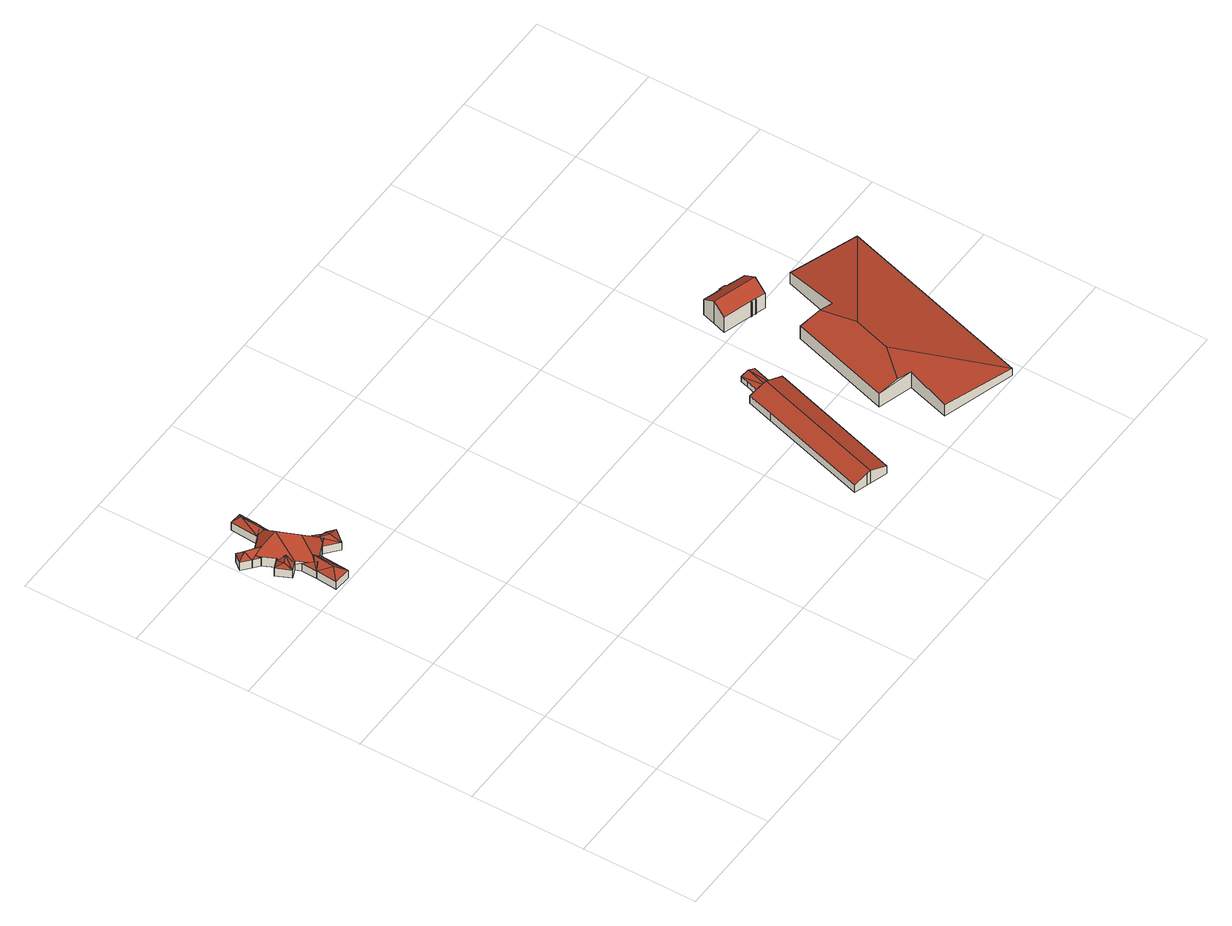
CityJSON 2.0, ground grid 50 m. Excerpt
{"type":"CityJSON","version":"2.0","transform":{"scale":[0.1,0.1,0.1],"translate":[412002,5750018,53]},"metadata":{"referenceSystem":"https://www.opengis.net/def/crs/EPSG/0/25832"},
"CityObjects":{
"building1":{"type":"Building","attributes":{"Gemeindeschluessel":"05570040","Geometrietyp2DReferenz":"3000","function":"31001_1000"},"address":[{"country":"Germany","locality":"Sendenhorst","thoroughfareNumber":"18","thoroughfareName":"Berl"}],"children":["building1-1","building1-2","building1-3","building1-4","building1-5","building1-6","building1-7","building1-8","building1-9","building1-10"]},
"building1-1":{"type":"BuildingPart","attributes":{"roofType":"2100","measuredHeight":5.41},"parents":["building1"],"geometry":[{"type":"Solid","lod":"2","boundaries":[[[[0,1,2,3]],[[4,5,1,0]],[[6,7,5,4]],[[8,6,4,0,3,9,10]],[[1,5,7,11,2]],[[8,10,12,13]],[[7,6,8,13,11]],[[12,10,9]],[[2,11,13,12,9,3]]]],"semantics":{"surfaces":[{"type":"WallSurface"},{"type":"RoofSurface"},{"type":"GroundSurface"},{"type":"ClosureSurface"}],"values":[[0,0,0,1,2,0,3,0,3]]}}]},
"building1-2":{"type":"BuildingPart","attributes":{"roofType":"2100","measuredHeight":6.11},"parents":["building1"],"geometry":[{"type":"Solid","lod":"2","boundaries":[[[[14,15,16,17]],[[18,19,15,14]],[[14,17,20,21,22,23,18]],[[16,15,19,24,25]],[[26,27,21,20]],[[16,25,26,20,17]],[[22,21,27]],[[19,18,23,24]],[[24,23,22,27,26,25]]]],"semantics":{"surfaces":[{"type":"WallSurface"},{"type":"RoofSurface"},{"type":"GroundSurface"},{"type":"ClosureSurface"}],"values":[[0,0,1,2,0,3,0,0,3]]}}]},
"building1-3":{"type":"BuildingPart","attributes":{"roofType":"3200","measuredHeight":7.2},"parents":["building1"],"geometry":[{"type":"Solid","lod":"2","boundaries":[[[[28,29,30,31,32]],[[33,34,29,28]],[[35,36,34,33]],[[28,37,33]],[[38,32,39,40,35]],[[38,37,32]],[[32,37,28]],[[37,38,35]],[[33,37,35]],[[29,34,36,41,30]],[[39,32,31]],[[36,35,40,41]],[[30,41,40,39,31]]]],"semantics":{"surfaces":[{"type":"WallSurface"},{"type":"RoofSurface"},{"type":"GroundSurface"},{"type":"ClosureSurface"}],"values":[[0,0,0,1,1,1,1,1,1,2,0,3,3]]}}]},
"building1-4":{"type":"BuildingPart","attributes":{"roofType":"3200","measuredHeight":6.71},"parents":["building1"],"geometry":[{"type":"Solid","lod":"2","boundaries":[[[[42,43,44,45]],[[46,47,48,43,42]],[[45,44,49,50]],[[45,51,42]],[[52,50,53,54,46]],[[51,45,50]],[[50,52,51]],[[42,51,46]],[[51,52,46]],[[43,48,55,49,44]],[[46,54,47]],[[48,47,54,53,55]],[[55,53,50,49]]]],"semantics":{"surfaces":[{"type":"WallSurface"},{"type":"RoofSurface"},{"type":"GroundSurface"},{"type":"ClosureSurface"}],"values":[[0,0,0,1,1,1,1,1,1,2,0,3,3]]}}]},
"building1-5":{"type":"BuildingPart","attributes":{"roofType":"2100","measuredHeight":6.11},"parents":["building1"],"geometry":[{"type":"Solid","lod":"2","boundaries":[[[[56,57,48,47]],[[47,54,58,59,56]],[[48,57,55]],[[53,60,58,54]],[[48,55,53,54,47]],[[59,58,60]],[[57,56,59,60,53,55]]]],"semantics":{"surfaces":[{"type":"WallSurface"},{"type":"RoofSurface"},{"type":"GroundSurface"},{"type":"ClosureSurface"}],"values":[[0,1,2,0,3,0,3]]}}]},
"building1-6":{"type":"BuildingPart","attributes":{"roofType":"3200","measuredHeight":6.9},"parents":["building1"],"geometry":[{"type":"Solid","lod":"2","boundaries":[[[[61,62,63,64]],[[65,17,16,62,61]],[[64,63,66,67]],[[64,68,61]],[[26,20,65,69,67]],[[64,67,69]],[[69,68,64]],[[68,69,65]],[[65,61,68]],[[62,16,25,66,63]],[[65,20,17]],[[16,17,20,26,25]],[[25,26,67,66]]]],"semantics":{"surfaces":[{"type":"WallSurface"},{"type":"RoofSurface"},{"type":"GroundSurface"},{"type":"ClosureSurface"}],"values":[[0,0,0,1,1,1,1,1,1,2,0,3,3]]}}]},
"building1-7":{"type":"BuildingPart","attributes":{"roofType":"3200","measuredHeight":6.15},"parents":["building1"],"geometry":[{"type":"Solid","lod":"2","boundaries":[[[[70,71,72,73]],[[74,75,7,6,76]],[[73,72,75,74]],[[74,77,73]],[[78,76,8,13,70]],[[76,77,74]],[[78,77,76]],[[73,77,78]],[[78,70,73]],[[71,11,7,75,72]],[[8,76,6]],[[11,13,8,6,7]],[[71,70,13,11]]]],"semantics":{"surfaces":[{"type":"WallSurface"},{"type":"RoofSurface"},{"type":"GroundSurface"},{"type":"ClosureSurface"}],"values":[[0,0,0,1,1,1,1,1,1,2,0,3,3]]}}]},
"building1-8":{"type":"BuildingPart","attributes":{"roofType":"3200","measuredHeight":6},"parents":["building1"],"geometry":[{"type":"Solid","lod":"2","boundaries":[[[[79,80,19,81]],[[82,83,80,79]],[[84,85,83,82]],[[79,86,82]],[[87,81,84]],[[79,81,87]],[[87,86,79]],[[86,87,84]],[[82,86,84]],[[80,83,85,19]],[[85,84,81,19]]]],"semantics":{"surfaces":[{"type":"WallSurface"},{"type":"RoofSurface"},{"type":"GroundSurface"},{"type":"ClosureSurface"}],"values":[[0,0,0,1,1,1,1,1,1,2,3]]}}]},
"building1-9":{"type":"BuildingPart","attributes":{"roofType":"3200","measuredHeight":11.62},"parents":["building1"],"geometry":[{"type":"Solid","lod":"2","boundaries":[[[[88,2,89,90]],[[91,3,2,88]],[[92,67,66,71,70,93]],[[94,95,85,84,96]],[[97,98,95,94]],[[99,100,101,98,97]],[[102,50,49,36,35,103]],[[104,105,57,56,106]],[[90,89,105,104]],[[102,103,107,108,60]],[[92,93,12,109,27]],[[22,27,109,108,110]],[[111,99,97,94,96,110,108,107]],[[9,91,88,90,109,12]],[[104,106,59,60,108,109,90]],[[2,11,71,66,25,24,19,85,95,98,101,41,36,49,55,57,105,89]],[[3,91,9]],[[13,11,2,3,9,12]],[[13,12,93,70]],[[13,70,71,11]],[[67,92,27,26]],[[67,26,25,66]],[[23,22,110]],[[24,25,26,27,22,23]],[[81,19,24,23,110,96,84]],[[85,19,81,84]],[[100,99,111]],[[101,100,111,107,40,41]],[[40,107,103,35]],[[41,40,35,36]],[[50,102,60,53]],[[50,53,55,49]],[[59,106,56]],[[55,53,60,59,56,57]]]],"semantics":{"surfaces":[{"type":"WallSurface"},{"type":"RoofSurface"},{"type":"GroundSurface"},{"type":"ClosureSurface"}],"values":[[0,0,0,0,0,0,0,0,0,1,1,1,1,1,1,2,0,3,0,3,0,3,0,3,0,3,0,3,0,3,0,3,0,3]]}}]},
"building1-10":{"type":"BuildingPart","attributes":{"roofType":"2100","measuredHeight":5.61},"parents":["building1"],"geometry":[{"type":"Solid","lod":"2","boundaries":[[[[31,30,101,100]],[[100,111,112,39,31]],[[101,30,41]],[[107,112,111]],[[101,41,40,107,111,100]],[[39,112,107,40]],[[31,39,40,41,30]]]],"semantics":{"surfaces":[{"type":"WallSurface"},{"type":"RoofSurface"},{"type":"GroundSurface"},{"type":"ClosureSurface"}],"values":[[0,1,2,0,3,0,3]]}}]},
"building2":{"type":"Building","attributes":{"Gemeindeschluessel":"05570040","Geometrietyp2DReferenz":"3000","function":"31001_2700","roofType":"3100","measuredHeight":6.73},"geometry":[{"type":"Solid","lod":"2","boundaries":[[[[113,114,115,116]],[[117,118,114,113]],[[119,120,118,117]],[[121,122,120,119]],[[123,124,122,121]],[[125,126,124,123]],[[127,128,126,125]],[[129,130,128,127]],[[131,132,130,129]],[[116,115,132,131]],[[125,123,121,119,127]],[[117,113,116,131,129,127,119]],[[114,118,120,122,124,126,128,130,132,115]]]],"semantics":{"surfaces":[{"type":"WallSurface"},{"type":"RoofSurface"},{"type":"GroundSurface"}],"values":[[0,0,0,0,0,0,0,0,0,0,1,1,2]]}}]},
"building3":{"type":"Building","attributes":{"Gemeindeschluessel":"05570040","Geometrietyp2DReferenz":"3000","function":"31001_2460","roofType":"3100","measuredHeight":4.05},"geometry":[{"type":"Solid","lod":"2","boundaries":[[[[133,134,135,136]],[[137,138,134,133]],[[139,122,138,137]],[[140,118,122,139]],[[136,135,118,140]],[[141,133,142]],[[136,140,142,133]],[[137,141,139]],[[142,139,141]],[[141,137,133]],[[142,140,139]],[[134,138,122,118,135]]]],"semantics":{"surfaces":[{"type":"WallSurface"},{"type":"RoofSurface"},{"type":"GroundSurface"}],"values":[[0,0,0,0,0,1,1,1,1,0,0,2]]}}]},
"building4":{"type":"Building","attributes":{"Gemeindeschluessel":"05570040","Geometrietyp2DReferenz":"3000","function":"31001_1000","roofType":"3100","measuredHeight":11.95},"address":[{"country":"Germany","locality":"Sendenhorst","thoroughfareNumber":"26","thoroughfareName":"Berl"}],"geometry":[{"type":"Solid","lod":"2","boundaries":[[[[143,144,145,146]],[[147,148,144,143]],[[149,150,148,147]],[[151,152,150,149]],[[153,154,152,151]],[[155,156,154,153]],[[157,158,156,155]],[[159,160,158,157]],[[161,162,160,159]],[[163,164,162,161]],[[165,166,164,163]],[[167,168,166,165]],[[169,170,168,167]],[[171,172,170,169]],[[173,174,172,171]],[[175,176,174,173]],[[177,178,176,175]],[[179,180,178,177]],[[181,182,180,179]],[[183,184,182,181]],[[185,186,184,183]],[[146,145,186,185]],[[179,177,175,173,171,169,167,165,163,161,159,181]],[[157,155,153,151,149,147,143,146,185,183,181,159]],[[144,148,150,152,154,156,158,160,162,164,166,168,170,172,174,176,178,180,182,184,186,145]]]],"semantics":{"surfaces":[{"type":"WallSurface"},{"type":"RoofSurface"},{"type":"GroundSurface"}],"values":[[0,0,0,0,0,0,0,0,0,0,0,0,0,0,0,0,0,0,0,0,0,0,1,1,2]]}}]},
"building5":{"type":"Building","attributes":{"Gemeindeschluessel":"05570040","Geometrietyp2DReferenz":"3000","function":"31001_2700","roofType":"5000","measuredHeight":10.24},"geometry":[{"type":"Solid","lod":"2","boundaries":[[[[187,188,189,190]],[[191,192,188,187]],[[193,194,192,191]],[[195,196,194,193]],[[197,198,196,195]],[[199,200,198,197]],[[201,202,200,199]],[[190,189,202,201]],[[203,197,195,193,204]],[[187,190,205,206,191]],[[191,206,204,193]],[[206,205,201,199,203,204]],[[197,203,199]],[[201,205,190]],[[188,192,194,196,198,200,202,189]]]],"semantics":{"surfaces":[{"type":"WallSurface"},{"type":"RoofSurface"},{"type":"GroundSurface"}],"values":[[0,0,0,0,0,0,0,0,1,1,1,1,0,0,2]]}}]}
},
"vertices":[
[263,1716,57],[263,1716,10],[253,1740,10],[253,1740,54],[275,1722,50],[275,1722,10],[316,1688,43],[316,1688,10],[303,1682,51],[265,1710,58],[281,1672,64],[281,1672,10],[281,1672,58],[281,1672,51],
[132,1673,50],[132,1673,10],[128,1605,10],[128,1605,48],[121,1699,40],[121,1699,10],[130,1606,50],[156,1618,71],[141,1653,58],[121,1698,41],[121,1698,10],[156,1618,10],[156,1618,50],[156,1618,58],
[6,1868,53],[6,1868,10],[43,1837,10],[43,1837,52],[43,1837,53],[37,1906,53],[37,1906,10],[93,1859,53],[93,1859,10],[40,1872,82],[95,1832,82],[45,1838,53],[58,1843,53],[58,1843,10],
[217,2008,50],[217,2008,10],[164,2011,10],[164,2011,50],[211,1911,50],[211,1911,49],[211,1911,10],[156,1886,10],[156,1886,50],[189,1981,77],[179,1870,77],[186,1900,50],[210,1910,50],[186,1900,10],
[207,1850,50],[207,1850,10],[186,1900,71],[199,1869,58],[186,1900,58],
[122,1513,50],[122,1513,10],[195,1508,10],[195,1508,50],[128,1605,50],[204,1639,10],[204,1639,50],[161,1550,79],[169,1648,79],
[246,1657,51],[246,1657,10],[305,1608,10],[305,1608,51],[349,1661,51],[349,1661,10],[316,1688,51],[301,1657,71],[262,1686,71],
[82,1682,51],[82,1682,10],[121,1699,51],[54,1745,51],[54,1745,10],[93,1762,51],[93,1762,10],[81,1719,70],[119,1736,70],
[253,1740,58],[220,1815,10],[220,1815,60],[253,1740,59],[204,1639,58],[246,1657,58],[94,1762,58],[94,1762,10],[93,1762,58],[71,1814,58],[71,1814,10],[70,1815,58],[70,1815,53],[70,1815,10],[156,1886,58],[93,1859,58],[206,1849,61],[206,1849,10],[207,1850,59],[58,1843,58],[156,1806,126],[195,1715,126],[121,1698,58],[66,1826,58],
[58,1843,66],
[1787,753,43],[1787,753,4],[1753,640,4],[1753,640,43],[1832,740,59],[1832,740,4],[1863,730,71],[1863,730,4],[1894,721,59],[1894,721,4],[1939,707,43],[1939,707,4],[1762,123,43],[1762,123,4],[1687,146,71],[1687,146,4],[1671,151,65],[1671,151,4],[1611,169,43],[1611,169,4],
[1863,840,33],[1863,840,4],[1853,807,4],[1853,807,33],[1925,821,33],[1925,821,4],[1894,721,33],[1832,740,33],[1894,830,45],[1863,730,45],
[2159,1124,85],[2159,1124,5],[2139,1131,5],[2139,1131,85],[2163,1137,76],[2163,1137,5],[2190,1129,76],[2190,1129,5],[2186,1116,85],[2186,1116,5],[2206,1110,85],[2206,1110,5],[2206,1109,86],[2206,1109,5],[2267,1090,85],[2267,1090,5],[2249,1032,125],[2249,1032,5],[2231,975,85],[2231,975,5],[2188,988,86],[2188,988,5],[2187,986,84],[2187,986,5],[2184,987,84],[2184,987,5],[2185,989,86],[2185,989,5],[2168,995,86],[2168,995,5],[2167,992,84],[2167,992,5],[2164,993,84],[2164,993,5],[2165,996,86],[2165,996,5],[2041,1034,86],[2041,1034,5],[2059,1091,125],[2059,1091,5],[2078,1149,86],[2078,1149,5],[2139,1129,86],[2139,1129,5],
[2387,966,66],[2387,966,7],[2317,732,7],[2317,732,93],[2701,871,46],[2701,871,7],[2442,8,46],[2442,8,7],[2128,103,66],[2128,103,7],[2184,290,91],[2184,290,7],[2034,335,75],[2034,335,7],[2168,777,75],[2168,777,7],[2121,309,95],[2227,428,110],[2262,749,97],[2276,593,110]
]}
